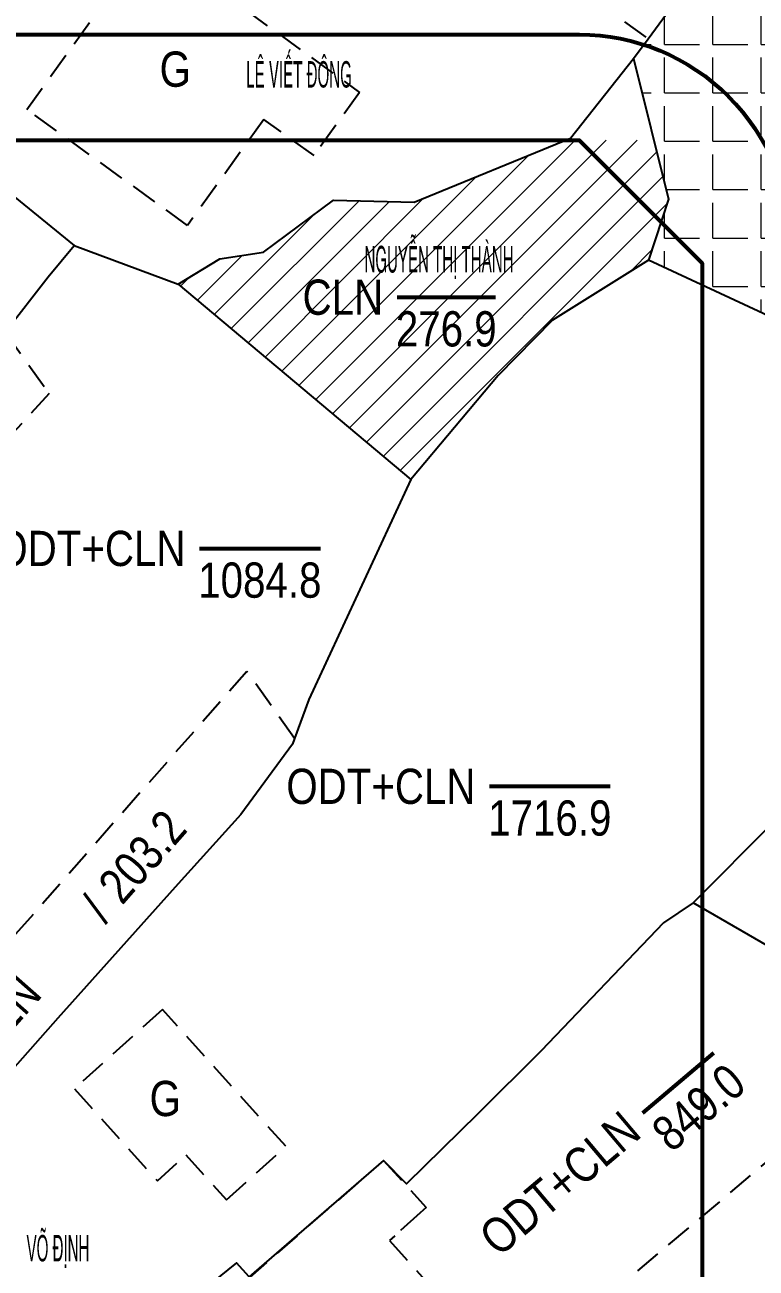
# Model space of a CAD drawing. Extents: x -2063571 to 559285, y 565862 to 1758715.
# Drawn here: x 557451.9 to 557493.5, y 1757945 to 1758015.6 of the extents above; entities that cross this region are included whole.
import ezdxf
from ezdxf.enums import TextEntityAlignment as Align

# ---------------------------------------------------------------- set-up
doc = ezdxf.new("R2010")
doc.units = 0
doc.header["$MEASUREMENT"] = 0
doc.linetypes.add('$TUONG$NHA$', pattern=[2.3, 1.5, -0.8])
for name, color, linetype, lineweight in [('10', 7, 'CONTINUOUS', 25), ('11111111111111111', 251, 'CONTINUOUS', 0), ('DNĐ', 30, 'CONTINUOUS', 0), ('TENDUONGQH', 2, 'CONTINUOUS', 0)]:
    doc.layers.add(name, color=color, linetype=linetype, lineweight=lineweight)
for name, color, linetype in [('13', 7, 'CONTINUOUS'), ('14', 7, 'CONTINUOUS'), ('20', 7, 'CONTINUOUS'), ('diện tích', 7, 'CONTINUOUS'), ('Loại đất', 7, 'CONTINUOUS'), ('ĐÃ NHẬN TIỀN', 7, 'CONTINUOUS')]:
    doc.layers.add(name, color=color, linetype=linetype)
doc.styles.add('txt', font='VHARIALN_1.TTF', dxfattribs={"height": 0.2})
pattern_1 = [(0, (0, 0), (0, 2.75), [2, -0.75]), (90, (0, 0), (-2.75, 2e-16), [2, -0.75])]

msp = doc.modelspace()

# ---------------------------------------------------------------- hatches: boundary and pattern name
at = {"layer": 'DNĐ', "linetype": 'Continuous'}
h = msp.add_hatch(dxfattribs=at)
h.set_pattern_fill('ANGLE', color=256, scale=10, style=0)
h.set_pattern_definition(pattern_1)
h.paths.add_polyline_path([(557515.53, 1758061.48), (557512.03, 1758064.3), (557511.27, 1758059.85), (557509.48, 1758047.44), (557505.3, 1758033.97), (557504.34, 1758030.55), (557505.8, 1758025.59), (557504.69, 1758023.1), (557502.04, 1758022.27), (557501, 1758021.94), (557496.25, 1758020.77), (557496.01, 1758020.71), (557491.25, 1758018.7), (557488.95, 1758017.04), (557487.33, 1758014.83), (557486.5, 1758013.7), (557488.49, 1758005.71), (557488.003, 1758004.231), (557490.11, 1758002.123), (557507.606, 1758002.123), (557507.606, 1758004.124), (557512.606, 1758009.124), (557540.564, 1758009.081), (557540.45, 1758010.28), (557546.32, 1758016.23), (557539.92, 1758019.02), (557532.9, 1758022.08), (557525.16, 1758025.45), (557511.94, 1758031.21)])
h = msp.add_hatch(dxfattribs=at)
h.set_pattern_fill('ANGLE', color=256, scale=10, style=0)
h.set_pattern_definition(pattern_1)
h.paths.add_polyline_path([(557515.53, 1758061.48), (557512.03, 1758064.3), (557511.27, 1758059.85), (557509.48, 1758047.44), (557505.3, 1758033.97), (557504.34, 1758030.55), (557505.8, 1758025.59), (557504.69, 1758023.1), (557502.04, 1758022.27), (557501, 1758021.94), (557496.25, 1758020.77), (557496.01, 1758020.71), (557491.25, 1758018.7), (557488.95, 1758017.04), (557487.33, 1758014.83), (557486.5, 1758013.7), (557488.49, 1758005.71), (557488.003, 1758004.231), (557490.11, 1758002.123), (557507.606, 1758002.123), (557507.606, 1758004.124), (557512.606, 1758009.124), (557540.564, 1758009.081), (557540.45, 1758010.28), (557546.32, 1758016.23), (557539.92, 1758019.02), (557532.9, 1758022.08), (557525.16, 1758025.45), (557511.94, 1758031.21)])
h = msp.add_hatch(dxfattribs=at)
h.set_pattern_fill('ANGLE', color=256, scale=10, style=0)
h.set_pattern_definition(pattern_1)
h.paths.add_polyline_path([(557507.907, 1758004.064), (557512.966, 1758009.123), (557512.606, 1758009.124), (557507.606, 1758004.124), (557507.606, 1758002.123), (557490.11, 1758002.123), (557488.003, 1758004.231), (557487.35, 1758002.25), (557495.22, 1757998.58), (557506.76, 1757985.99), (557506.24, 1757985.31), (557507.907, 1757984.014)])
at = {"layer": 'TENDUONGQH', "linetype": 'Continuous'}
h = msp.add_hatch(dxfattribs=at)
h.set_pattern_fill('ANSI31', color=5, style=0)
h.set_pattern_definition([(45, (-61.78795, 17.91317), (-0.088388347648, 0.088388347648), [])])
h.paths.add_polyline_path([(557437.732, 1757809.443), (557441.332, 1757811.723), (557444.112, 1757814.443), (557438.652, 1757816.243), (557425.882, 1757817.593), (557426.512, 1757811.333), (557426.842, 1757811.333), (557426.842, 1757810.733), (557426.586, 1757810.733), (557427.242, 1757806.203), (557432.832, 1757807.293)])
edge = h.paths.add_edge_path()
edge.add_line((557513.532, 1758031.085), (557513.531, 1758032.585))
edge = h.paths.add_edge_path(flags=17)
edge.add_line((557515.632, 1758031.086), (557515.631, 1758032.586))
h.paths.add_polyline_path([(557515.632, 1758031.086), (557515.631, 1758033.185), (557513.532, 1758033.185), (557513.532, 1758031.085)])
edge = h.paths.add_edge_path(flags=0)
edge.add_line((557513.781, 1758032.335), (557513.781, 1758032.935))
h.paths.add_polyline_path([(557513.781, 1758032.935), (557515.382, 1758032.935), (557515.382, 1758031.336), (557513.781, 1758031.336)], flags=0)
h.paths.add_polyline_path([(557513.681, 1758033.035), (557515.482, 1758033.035), (557515.482, 1758031.236), (557513.681, 1758031.236)], flags=16)
h.paths.add_polyline_path([(557513.531, 1758033.185), (557515.632, 1758033.185), (557515.632, 1758031.086), (557513.531, 1758031.086)])
h.paths.add_polyline_path([(557513.681, 1758033.035), (557515.482, 1758033.035), (557515.482, 1758032.136), (557513.681, 1758032.136)], flags=0)
h.paths.add_polyline_path([(557513.681, 1758032.585), (557515.482, 1758032.585), (557515.482, 1758032.136), (557513.681, 1758032.136)], flags=0)
h.paths.add_polyline_path([(557513.681, 1758032.585), (557515.482, 1758032.585), (557515.482, 1758033.035), (557513.681, 1758033.035)], flags=16)
edge = h.paths.add_edge_path(flags=0)
edge.add_line((557513.781, 1758031.936), (557513.781, 1758031.336))
h.paths.add_polyline_path([(557513.681, 1758031.236), (557515.482, 1758031.236), (557515.482, 1758032.136), (557513.681, 1758032.136)], flags=16)
h.paths.add_polyline_path([(557513.681, 1758031.686), (557515.482, 1758031.686), (557515.482, 1758032.136), (557513.681, 1758032.136)], flags=0)
h.paths.add_polyline_path([(557513.681, 1758031.686), (557515.482, 1758031.686), (557515.482, 1758031.236), (557513.681, 1758031.236)], flags=16)
at = {"layer": 'ĐÃ NHẬN TIỀN', "linetype": 'Continuous', "lineweight": 13, "ltscale": 0.01, "transparency": 33554674}
h = msp.add_hatch(dxfattribs=at)
h.set_pattern_fill('ANSI31', color=5, scale=10, style=2)
h.set_pattern_definition([(45, (-61.788, 17.9132), (-0.8838834765, 0.8838834765), [])])
h.paths.add_polyline_path([(557238.942, 1757960.293), (557241.982, 1757964.523), (557233.132, 1757969.633), (557232.422, 1757967.883), (557231.412, 1757963.893), (557231.032, 1757958.663), (557230.782, 1757953.623), (557234.232, 1757953.553)])
edge = h.paths.add_edge_path()
edge.add_line((557513.532, 1758031.085), (557513.531, 1758032.585))
edge = h.paths.add_edge_path(flags=17)
edge.add_line((557515.632, 1758031.086), (557515.631, 1758032.586))
h.paths.add_polyline_path([(557515.632, 1758031.086), (557515.631, 1758033.185), (557513.532, 1758033.185), (557513.532, 1758031.085)])
edge = h.paths.add_edge_path(flags=0)
edge.add_line((557513.781, 1758032.335), (557513.781, 1758032.935))
h.paths.add_polyline_path([(557513.781, 1758032.935), (557515.382, 1758032.935), (557515.382, 1758031.336), (557513.781, 1758031.336)], flags=0)
h.paths.add_polyline_path([(557513.681, 1758033.035), (557515.482, 1758033.035), (557515.482, 1758031.236), (557513.681, 1758031.236)], flags=16)
h.paths.add_polyline_path([(557513.531, 1758033.185), (557515.632, 1758033.185), (557515.632, 1758031.086), (557513.531, 1758031.086)])
h.paths.add_polyline_path([(557513.681, 1758033.035), (557515.482, 1758033.035), (557515.482, 1758032.136), (557513.681, 1758032.136)], flags=0)
h.paths.add_polyline_path([(557513.681, 1758032.585), (557515.482, 1758032.585), (557515.482, 1758032.136), (557513.681, 1758032.136)], flags=0)
h.paths.add_polyline_path([(557513.681, 1758032.585), (557515.482, 1758032.585), (557515.482, 1758033.035), (557513.681, 1758033.035)], flags=16)
edge = h.paths.add_edge_path(flags=0)
edge.add_line((557513.781, 1758031.936), (557513.781, 1758031.336))
h.paths.add_polyline_path([(557513.681, 1758031.236), (557515.482, 1758031.236), (557515.482, 1758032.136), (557513.681, 1758032.136)], flags=16)
h.paths.add_polyline_path([(557513.681, 1758031.686), (557515.482, 1758031.686), (557515.482, 1758032.136), (557513.681, 1758032.136)], flags=0)
h.paths.add_polyline_path([(557513.681, 1758031.686), (557515.482, 1758031.686), (557515.482, 1758031.236), (557513.681, 1758031.236)], flags=16)
h.paths.add_polyline_path([(557234.625, 1757960.675), (557236.346, 1757960.675), (557236.346, 1757962.972), (557234.625, 1757962.972)], flags=24)
h.paths.add_polyline_path([(557234.809, 1757961.12), (557237.055, 1757965.412), (557234.341, 1757966.832), (557232.095, 1757962.541)], flags=24)
h.paths.add_polyline_path([(557230.989, 1757965.912), (557238.814, 1757960.763), (557240.565, 1757963.424), (557232.74, 1757968.573)], flags=25)
h = msp.add_hatch(dxfattribs=at)
h.set_pattern_fill('ANSI31', color=3, scale=10, style=2)
h.paths.add_polyline_path([(557488.49, 1758005.71), (557487.654, 1758009.067), (557482.657, 1758009.066), (557474.03, 1758005.54), (557469.43, 1758005.66), (557465.45, 1758002.69), (557462.98, 1758002.32), (557460.61, 1758000.88), (557473.83, 1757989.78), (557478.8, 1757995.68), (557481.9, 1757998.84), (557487.35, 1758002.25)])
h.paths.add_polyline_path([(557473.428, 1758000.395), (557478.272, 1758000.395), (557478.272, 1758003.459), (557473.428, 1758003.459)], flags=24)
h.paths.add_polyline_path([(557470.568, 1758000.577), (557480.312, 1758000.577), (557480.312, 1758004.323), (557470.568, 1758004.323)], flags=24)

# ---------------------------------------------------------------- linework, layer by layer
at = {"layer": '10', "color": 7, "linetype": '$TUONG$NHA$'}
msp.add_line((557452.38, 1758039.97), (557487.33, 1758014.83), dxfattribs=at)
at = {"layer": '10', "color": 1, "linetype": 'Continuous'}
for p, q in [((557486.5, 1758013.7), (557487.33, 1758014.83)), ((557450.81, 1758006.23), (557454.69, 1758003.08)), ((557454.69, 1758003.08), (557460.61, 1758000.88)), ((557460.61, 1758000.88), (557473.83, 1757989.78)), ((557489.89, 1757965.71), (557494.5, 1757970.35)), ((557494.98, 1757962.78), (557489.89, 1757965.71))]:
    msp.add_line(p, q, dxfattribs=at)
for points in [[(557487.33, 1758014.83), (557488.95, 1758017.04), (557491.25, 1758018.7)], [(557460.61, 1758000.88), (557462.98, 1758002.32), (557465.45, 1758002.69), (557469.43, 1758005.66), (557474.03, 1758005.54), (557482.91, 1758009.17), (557486.5, 1758013.7)], [(557486.5, 1758013.7), (557488.49, 1758005.71), (557487.35, 1758002.25)], [(557450.77, 1757998.15), (557453.21, 1758001.3), (557454.69, 1758003.08)], [(557487.35, 1758002.25), (557481.9, 1757998.84), (557478.8, 1757995.68), (557473.83, 1757989.78)], [(557506.24, 1757985.31), (557506.76, 1757985.99), (557495.22, 1757998.58), (557487.35, 1758002.25)], [(557473.83, 1757989.78), (557468.04, 1757977.28), (557467.22, 1757975.06)], [(557467.22, 1757975.06), (557467.1, 1757974.73), (557464.16, 1757970.73), (557460.43, 1757966.6), (557453.77, 1757959.17), (557440.39, 1757944.06)], [(557489.89, 1757965.71), (557488.21, 1757964.58), (557481.25, 1757957.31), (557477.64, 1757953.72), (557473.58, 1757949.74), (557472.29, 1757951.07), (557464.64, 1757944.46), (557463.93, 1757945.25), (557447.49, 1757931.99)]]:
    msp.add_lwpolyline(points, dxfattribs=at)
at = {"layer": '10', "color": 7, "linetype": '$TUONG$NHA$'}
for points in [[(557450.77, 1757998.15), (557453.26, 1757994.66), (557425.38, 1757964.26)], [(557467.22, 1757975.06), (557464.51, 1757978.87), (557437.39, 1757948.06)], [(557501.92, 1757957.64), (557463.08, 1757924.82), (557464.75, 1757922.33), (557455.37, 1757916.73)]]:
    msp.add_lwpolyline(points, dxfattribs=at)
at = {"layer": '11111111111111111', "color": 1, "lineweight": 53}
for points in [[(557454.594, 1758015.064), (557483.411, 1758015.064, -0.414216), (557495.411, 1758003.064), (557495.411, 1757883.071, -0.414214), (557485.411, 1757873.071), (557478.884, 1757873.071), (557396.388, 1757873.071, -0.414214), (557384.388, 1757885.071), (557384.388, 1757955.225, -0.322641), (557392.586, 1757966.606, 0.247401), (557430.622, 1758006.36, -0.334869), (557442.16, 1758015.064), (557450.764, 1758015.064)], [(557458.15, 1758009.064), (557483.411, 1758009.064), (557490.411, 1758002.064), (557490.411, 1757883.071), (557485.411, 1757878.071), (557478.884, 1757878.071), (557394.396, 1757878.071), (557389.388, 1757883.079), (557389.388, 1757926.364), (557389.388, 1757955.225, -0.322641), (557394.17, 1757961.864, 0.243511), (557435.165, 1758004.085, -0.330792), (557441.867, 1758009.064)]]:
    msp.add_lwpolyline(points, format="xyb", close=True, dxfattribs=at)
at = {"layer": '14', "color": 6, "linetype": '$TUONG$NHA$', "lineweight": 25}
for points in [[(557458.86, 1758020.48), (557470.92, 1758011.78), (557468.33, 1758008.19), (557465.48, 1758010.24), (557461.14, 1758004.22), (557452, 1758010.81), (557458.94, 1758020.42)], [(557459.71, 1757959.66), (557454.71, 1757955.15), (557459.42, 1757949.92), (557461.05, 1757951.39), (557463.35, 1757948.84), (557466.72, 1757951.88)]]:
    msp.add_lwpolyline(points, close=True, dxfattribs=at)
msp.add_lwpolyline([(557464.52, 1757944.29), (557472.29, 1757951.07), (557474.7, 1757948.41), (557474.36, 1757948.1), (557472.92, 1757946.79), (557472.62, 1757946.52), (557477.23, 1757941.42), (557471.42, 1757936.17), (557464.52, 1757944.29)], dxfattribs=at)
at = {"layer": 'diện tích', "color": 7, "linetype": 'Continuous', "lineweight": 53}
for p, q in [((557473.064, 1758000.135), (557478.649, 1758000.135)), ((557461.821, 1757985.857), (557468.695, 1757985.857)), ((557478.317, 1757972.343), (557485.165, 1757972.343)), ((557487.024, 1757953.775), (557491.068, 1757957.193))]:
    msp.add_line(p, q, dxfattribs=at)

# ---------------------------------------------------------------- texts
at = {"layer": '13', "color": 30, "linetype": 'Continuous', "style": 'txt'}
for p in [(557460.44, 1758013.1), (557459.87, 1757954.6)]:
    msp.add_text('g', height=2, dxfattribs=at).set_placement(p, align=Align.MIDDLE)
at = {"layer": '20', "color": 214, "linetype": 'Continuous', "style": 'txt', "width": 0.5}
for s, p in [('L%%170 Vi%%213t %%167%%171ng ', (557467.6, 1758013.13)), ('L%%170 Vi%%213t %%167%%171ng ', (557467.6, 1758013.13)), ('Nguy%%212n Th%%222 Th%%181nh', (557475.44, 1758002.45)), ('Nguy%%212n Th%%222 Th%%181nh', (557475.44, 1758002.45)), ('V%%226 %%167%%222nh', (557453.77, 1757946.11)), ('V%%226 %%167%%222nh', (557453.77, 1757946.11))]:
    msp.add_text(s, height=1.5, dxfattribs=at).set_placement(p, align=Align.MIDDLE)
at = {"layer": 'diện tích', "color": 30, "linetype": 'Continuous', "style": 'txt'}
for s, p in [('276.9', (557475.85, 1757999.34)), ('1084.8', (557465.25, 1757985.06)), ('1716.9', (557481.74, 1757971.54))]:
    msp.add_text(s, height=2, dxfattribs=at).set_placement(p, align=Align.TOP_CENTER)
msp.add_text('203.2', height=2, rotation=48.64468, dxfattribs=at).set_placement((557456.669, 1757966.201), align=Align.MIDDLE_LEFT)
at = {"layer": 'diện tích', "color": 7, "linetype": 'Continuous', "style": 'txt'}
msp.add_text('/', height=2, rotation=48.64468, dxfattribs=at).set_placement((557455.719, 1757965.131), align=Align.MIDDLE_LEFT)
at = {"layer": 'diện tích', "color": 30, "linetype": 'Continuous', "style": 'txt'}
msp.add_text('849.0', height=2, rotation=40.19798, dxfattribs=at).set_placement((557489.553, 1757954.862), align=Align.TOP_CENTER)
at = {"layer": 'Loại đất', "color": 1, "linetype": 'Continuous', "style": 'txt'}
for s, p in [('CLN', (557472.26, 1758000.14)), ('ODT+CLN', (557461.02, 1757985.86)), ('ODT+CLN', (557477.51, 1757972.34))]:
    msp.add_text(s, height=2, dxfattribs=at).set_placement(p, align=Align.MIDDLE_RIGHT)
for rotation, p in [(48.64468, (557452.204, 1757961.127)), (40.19798, (557486.409, 1757953.248))]:
    msp.add_text('ODT+CLN', height=2, rotation=rotation, dxfattribs=at).set_placement(p, align=Align.MIDDLE_RIGHT)

doc.saveas('drawing.dxf')
